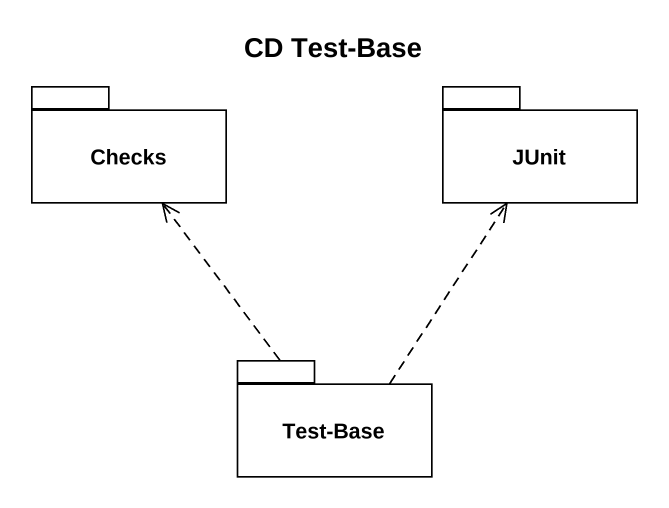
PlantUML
@startuml
title CD Test-Base
package Checks {
}
package JUnit {
}
package "Test-Base" as Test_Base {
}
Test_Base .up.> Checks
Test_Base .up.> JUnit
@enduml
